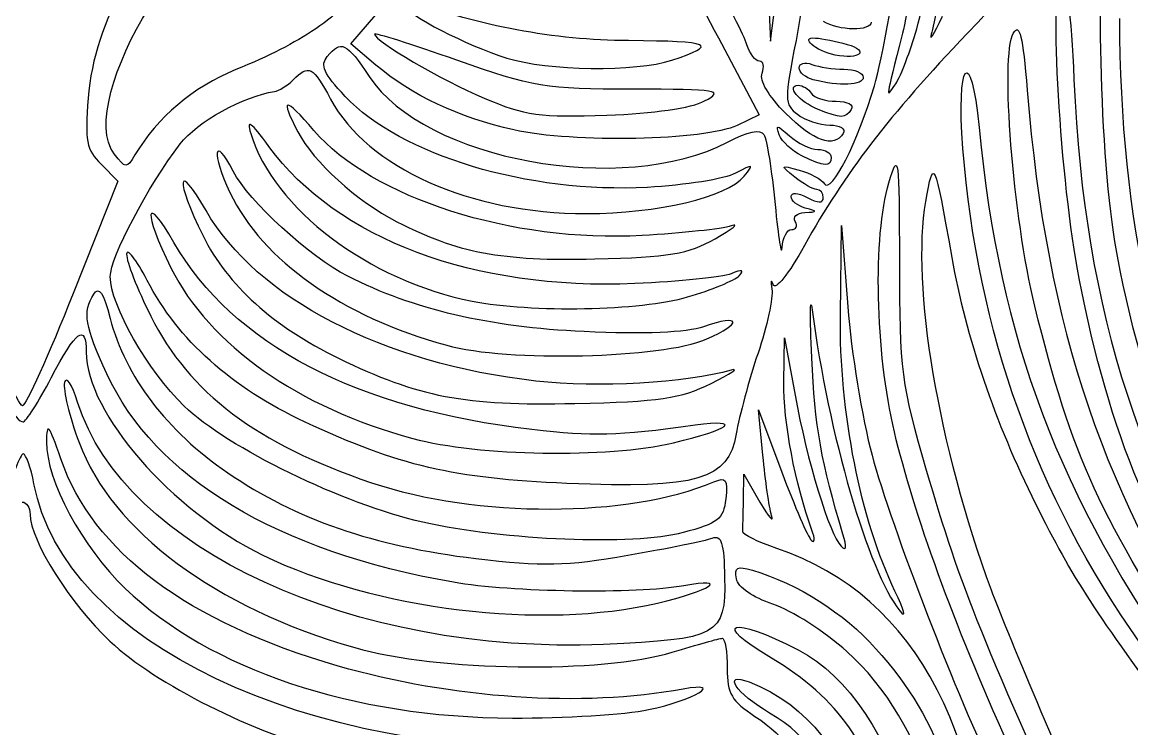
# Model space of a CAD drawing. Extents: x 0 to 150, y -1 to 211.
# Drawn here: x 74.93 to 111.58, y 86.72 to 110.04 of the extents above; entities that cross this region are included whole.
import ezdxf

# ---------------------------------------------------------------- set-up
doc = ezdxf.new("R2010")
doc.units = 0
doc.layers.get('0').update_dxf_attribs({"linetype": 'CONTINUOUS'})

msp = doc.modelspace()

# ---------------------------------------------------------------- linework, layer by layer
at = {"color": 7}
for points in [[(99.496163, 112.7208), (99.646637, 109.413508), (99.899618, 111.394219)], [(86.609436, 108.62791), (85.783592, 109.322812), (86.884761, 110.601191), (87.985931, 111.87957), (89.438385, 111.059857)], [(97.924099, 109.52245), (99.272304, 106.985559), (98.543983, 106.63459)], [(77.534222, 105.353281), (78.089641, 104.797863), (76.614917, 101.086415)], [(101.954341, 100.385454), (101.992004, 103.328092), (102.198752, 100.642745)], [(100.088502, 98.15816), (100.112367, 99.623925), (100.456053, 97.729924)], [(99.394502, 95.743832), (99.254212, 97.242675), (100.020803, 95.18355)], [(98.752806, 94.266112), (98.763892, 95.126008), (99.298202, 94.199967)]]:
    msp.add_lwpolyline(points, dxfattribs=at)
for points in [[(104.435767, 109.675187)], [(101.784412, 108.956573)], [(96.387118, 108.78816)], [(101.056808, 108.14069)], [(97.470918, 107.443021)], [(101.216174, 107.162698)], [(91.171644, 106.485706)], [(100.675369, 105.628501)], [(97.815662, 102.891939)], [(96.907744, 100.970863)], [(97.525557, 99.576131)], [(97.68337, 98.115197)], [(96.438797, 96.156576)], [(95.619827, 87.349052)]]:
    msp.add_lwpolyline(points, close=True, dxfattribs=at)
for points in [[(96.506914, 125.916976), (100.321168, 119.14079), (101.468267, 114.393168), (100.488242, 109.439038)], [(112.776564, 119.854252), (111.29051, 115.782368), (109.808944, 113.506099), (106.153151, 109.678092)], [(77.970115, 105.696488), (76.63007, 107.430271), (80.655139, 114.043717), (83.050399, 114.043717)], [(80.968818, 114.071543), (78.844121, 112.724099), (77.318521, 110.140829), (77.109476, 107.536594)], [(104.693844, 114.113159), (104.465824, 112.255956), (104.15732, 110.260175), (104.008277, 109.678092)], [(104.435767, 109.675187), (104.655982, 110.401193), (105.076503, 112.425255), (105.370257, 114.173103)], [(103.079455, 107.944597), (103.314511, 108.737426), (103.798695, 111.416333), (104.155417, 113.897722)], [(111.021947, 102.799563), (110.48483, 106.015766), (110.371686, 112.863754), (110.842727, 113.646842)], [(105.633938, 112.949614), (105.339396, 111.401971), (105.034154, 109.91369), (104.955623, 109.642323)], [(96.382726, 112.263851), (96.48897, 112.151372), (97.182585, 110.917741), (97.924099, 109.52245)], [(86.663273, 111.673987), (85.247377, 110.099171), (84.204929, 109.386695), (81.982694, 108.474989)], [(98.868571, 109.298309), (98.773213, 109.598751), (98.23654, 110.640548), (97.675959, 111.613413)], [(109.839228, 101.577608), (109.218762, 104.748857), (108.832023, 111.225476), (109.247781, 111.482428)], [(109.247781, 111.482428), (109.414601, 111.585528), (109.568327, 110.363706), (109.667297, 108.148086)], [(94.957387, 109.432373), (92.493957, 109.449597), (89.982418, 109.915611), (87.784239, 110.763341)], [(87.471459, 110.645316), (87.718469, 110.245647), (89.565416, 109.293205), (90.936495, 108.858452)], [(102.975037, 110.044926), (102.975037, 109.737001), (101.891891, 109.750505), (101.395199, 110.064611)], [(104.955623, 109.642323), (104.877089, 109.370953), (105.043113, 109.640471), (105.324563, 110.241072)], [(107.665004, 109.671377), (107.869876, 110.037462), (107.978157, 109.594923), (108.123453, 107.797711)], [(111.169074, 110.167404), (111.182436, 103.508289), (112.452428, 97.789423), (114.976074, 93.024127)], [(89.282849, 108.785393), (87.791261, 109.310144), (86.57087, 109.697597), (86.57087, 109.646397)], [(86.57087, 109.646397), (86.57087, 109.416874), (88.785348, 108.121995), (90.18687, 107.532006)], [(106.153151, 109.678092), (103.5606, 106.963414), (102.08128, 105.037557), (100.766692, 102.665715)], [(104.008277, 109.678092), (103.431224, 107.424413), (103.446874, 107.52963), (103.75246, 107.9583)], [(103.75246, 107.9583), (103.908064, 108.176581), (104.215554, 108.94918), (104.435767, 109.675187)], [(108.376993, 100.663444), (107.649581, 103.634574), (107.233392, 108.900127), (107.665004, 109.671377)], [(85.006852, 108.912634), (85.464602, 109.464192), (85.642429, 109.378488), (86.392713, 108.244733)], [(96.387118, 108.78816), (97.951176, 109.31108), (97.724934, 109.413021), (94.957387, 109.432373)], [(99.280395, 108.75205), (99.149249, 108.75205), (98.963927, 108.997866), (98.868571, 109.298309)], [(100.488242, 109.439038), (100.101157, 107.482272), (100.104006, 107.325549), (100.532618, 107.000056)], [(101.784412, 108.956573), (101.126285, 109.095151), (100.59479, 109.556645), (101.136183, 109.519426)], [(101.136183, 109.519426), (101.347188, 109.504927), (101.816284, 109.41054), (102.17862, 109.309688)], [(102.17862, 109.309688), (102.933312, 109.099633), (102.585332, 108.787927), (101.784412, 108.956573)], [(105.999637, 105.871497), (105.772138, 108.734704), (106.260493, 109.368114), (106.533582, 106.564041)], [(85.598781, 107.59208), (84.888514, 108.345182), (84.764859, 108.621049), (85.006852, 108.912634)], [(90.936495, 108.858452), (92.27697, 108.433402), (95.212792, 108.395542), (96.387118, 108.78816)], [(81.982694, 108.474989), (80.571541, 107.896041), (79.400942, 106.905301), (78.655614, 105.6591)], [(83.87779, 108.137838), (84.394567, 108.654615), (84.534057, 108.583275), (85.115662, 107.504764)], [(91.171644, 106.485706), (89.333591, 106.901813), (87.811287, 107.616617), (86.609436, 108.62791)], [(95.089668, 107.828654), (92.216679, 107.831035), (91.800423, 107.899692), (89.282849, 108.785393)], [(99.367062, 108.356511), (99.450544, 108.574057), (99.411544, 108.75205), (99.280395, 108.75205)], [(100.593787, 108.535179), (100.593787, 108.6856), (100.782117, 108.7364), (101.012302, 108.648071)], [(101.056808, 108.140691), (100.802146, 108.207239), (100.593787, 108.384761), (100.593787, 108.535179)], [(101.012302, 108.648071), (101.242484, 108.55974), (101.718734, 108.487472), (102.070636, 108.487472)], [(102.070636, 108.487472), (102.422534, 108.487472), (102.710454, 108.368409), (102.710454, 108.222889)], [(83.263579, 107.751647), (83.409099, 107.771755), (83.685494, 107.945544), (83.87779, 108.137838)], [(86.392713, 108.244733), (88.222381, 105.479919), (94.770268, 104.281047), (98.220133, 106.079216)], [(100.142659, 107.033594), (99.582457, 107.593797), (99.275376, 108.117579), (99.367062, 108.356511)], [(102.710454, 108.222889), (102.710454, 107.956331), (101.913806, 107.916731), (101.056808, 108.14069)], [(109.667297, 108.148086), (110.013528, 100.396945), (111.872615, 94.702971), (116.127967, 88.360472)], [(80.147745, 106.026117), (80.689892, 106.738476), (82.271963, 107.614617), (83.263579, 107.751647)], [(97.470918, 107.443021), (98.129013, 107.796224), (97.943831, 107.826215), (95.089668, 107.828654)], [(101.216174, 107.162698), (100.590279, 107.415314), (100.144149, 107.9583), (100.562558, 107.9583)], [(100.562558, 107.9583), (100.708079, 107.9583), (100.900725, 107.839237), (100.990662, 107.693717)], [(101.427889, 104.707616), (101.649175, 104.36289), (102.528539, 106.086397), (103.079455, 107.944597)], [(108.123453, 107.797711), (108.759863, 99.925767), (110.689538, 94.244864), (114.696245, 88.4476)], [(77.109476, 107.536594), (76.996793, 106.132786), (77.05526, 105.832243), (77.534222, 105.353281)], [(84.568395, 106.463656), (83.600221, 107.594749), (83.428044, 107.581893), (84.034754, 106.423807)], [(85.115662, 107.504764), (86.342924, 105.228961), (89.70382, 103.724967), (93.562175, 103.724967)], [(95.582848, 104.589662), (91.641523, 104.378247), (87.437479, 105.642492), (85.598781, 107.59208)], [(90.18687, 107.532006), (91.534559, 106.964676), (92.048941, 106.893566), (94.243787, 106.971166)], [(94.243787, 106.971166), (95.771433, 107.025175), (97.037221, 107.210254), (97.470918, 107.443021)], [(100.990662, 107.693717), (101.080599, 107.548196), (101.451839, 107.429133), (101.815641, 107.429133)], [(101.815641, 107.429133), (102.18924, 107.429133), (102.405937, 107.313989), (102.313579, 107.16455)], [(102.048995, 106.3708), (101.741272, 105.872891), (101.06996, 106.106293), (100.142659, 107.033594)], [(102.313579, 107.16455), (102.122097, 106.854726), (101.980241, 106.854495), (101.216174, 107.162698)], [(83.082619, 105.935042), (82.481616, 106.752948), (82.327679, 106.863877), (82.477904, 106.3708)], [(99.936377, 106.323365), (99.801632, 106.674502), (99.853112, 106.669366), (100.272506, 106.289819)], [(100.532618, 107.000056), (100.784541, 106.808741), (101.26558, 106.648427), (101.60159, 106.643797)], [(101.60159, 106.643797), (101.939945, 106.63914), (102.13956, 106.517337), (102.048995, 106.3708)], [(81.90084, 105.124893), (81.262598, 106.359113), (81.162935, 105.719716), (81.791246, 104.421797)], [(82.477904, 106.3708), (83.23617, 103.881949), (86.375005, 101.50561), (89.792514, 100.833071)], [(84.034754, 106.423807), (84.558733, 105.423637), (85.970822, 104.140349), (87.301102, 103.455393)], [(95.40281, 102.999778), (91.108713, 102.755872), (86.473705, 104.237732), (84.568395, 106.463656)], [(98.543983, 106.63459), (97.504483, 106.133667), (93.11798, 106.045082), (91.171644, 106.485706)], [(98.220133, 106.079216), (98.912214, 106.439949), (99.309177, 106.522869), (99.427498, 106.331422)], [(99.427498, 106.331422), (99.524452, 106.174545), (99.690814, 105.136966), (99.797193, 104.025684)], [(100.675369, 105.628501), (100.356435, 105.782623), (100.02389, 106.095311), (99.936377, 106.323365)], [(100.272506, 106.289819), (100.544887, 106.043317), (100.96673, 105.841633), (101.209933, 105.841633)], [(106.533582, 106.564041), (107.217181, 99.544857), (109.144972, 94.445992), (113.414048, 88.365724)], [(77.83962, 101.644257), (77.83962, 102.265797), (79.084353, 104.62886), (80.147745, 106.026117)], [(95.169829, 101.412445), (89.853373, 101.183736), (85.330353, 102.876088), (83.082619, 105.935042)], [(78.655614, 105.6591), (78.381431, 105.200667), (78.352102, 105.202265), (77.970115, 105.696488)], [(101.65212, 105.57705), (101.65212, 105.252824), (101.428394, 105.264609), (100.675369, 105.628501)], [(101.209933, 105.841633), (101.453135, 105.841633), (101.65212, 105.722571), (101.65212, 105.57705)], [(103.556686, 104.741017), (103.876877, 105.808738), (103.901097, 105.622979), (103.901661, 102.095184)], [(104.776349, 104.121842), (105.032522, 105.595341), (105.053604, 105.549761), (105.633041, 102.269758)], [(111.835594, 89.569758), (108.430515, 94.388241), (106.478893, 99.839759), (105.999637, 105.871497)], [(81.00369, 103.823968), (80.043121, 105.498741), (79.969013, 104.863445), (80.905683, 102.983792)], [(98.776144, 104.959745), (99.107162, 105.361018), (99.082643, 105.369286), (98.493265, 105.055133)], [(100.445919, 104.929292), (99.95259, 105.323666), (99.958424, 105.332699), (100.593787, 105.158215)], [(85.684672, 101.656904), (84.39563, 102.3127), (82.417568, 104.125652), (81.90084, 105.124893)], [(93.562175, 103.724967), (95.925005, 103.724967), (98.20248, 104.26432), (98.776144, 104.959745)], [(98.493265, 105.055133), (98.138342, 104.865948), (96.828655, 104.656488), (95.582848, 104.589662)], [(101.173523, 104.518717), (101.055816, 104.518717), (100.728394, 104.703475), (100.445919, 104.929292)], [(100.593787, 105.158215), (100.957589, 105.058305), (101.332935, 104.855537), (101.427889, 104.707616)], [(101.387532, 104.24482), (101.387537, 104.395466), (101.291231, 104.518717), (101.173523, 104.518717)], [(103.738651, 96.513055), (103.108628, 99.165788), (103.02457, 102.96661), (103.556686, 104.741017)], [(79.943706, 102.768524), (78.985803, 104.438635), (78.91091, 103.804646), (79.844736, 101.930703)], [(81.791246, 104.421797), (82.887442, 102.157363), (85.459911, 100.344213), (88.95212, 99.374616)], [(100.329198, 104.282843), (100.329198, 104.436206), (100.539473, 104.424797), (100.858365, 104.254133)], [(100.792219, 103.907352), (100.537558, 103.9739), (100.329198, 104.142873), (100.329198, 104.282843)], [(100.858365, 104.254133), (101.217137, 104.062125), (101.387532, 104.059127), (101.387532, 104.24482)], [(106.941882, 91.28955), (105.190216, 96.037217), (104.294046, 101.347648), (104.776349, 104.121842)], [(91.89866, 98.194376), (86.847881, 98.768286), (82.663205, 100.93057), (81.00369, 103.823968)], [(99.797193, 104.025684), (99.903568, 102.914405), (100.007259, 102.273066), (100.027613, 102.600487)], [(100.461495, 103.460383), (100.371558, 103.605904), (100.513359, 103.738778), (100.776609, 103.755658)], [(100.776609, 103.755658), (101.218952, 103.784024), (101.220135, 103.795526), (100.792219, 103.907352)], [(87.301102, 103.455393), (89.295073, 102.428704), (90.759518, 102.153432), (93.846912, 102.224972)], [(97.815662, 102.891939), (98.397745, 103.221679), (98.63587, 103.411671), (98.344829, 103.314148)], [(100.344819, 103.1958), (100.498929, 103.1958), (100.551432, 103.314862), (100.461495, 103.460383)], [(80.905683, 102.983792), (81.719714, 101.350244), (83.207212, 100.009605), (85.380245, 98.950997)], [(98.344829, 103.314148), (98.053787, 103.216623), (96.729878, 103.075158), (95.40281, 102.999778)], [(100.027613, 102.600487), (100.047959, 102.927909), (100.19071, 103.1958), (100.344819, 103.1958)], [(91.762456, 96.593223), (86.007366, 97.249665), (81.868835, 99.412047), (79.943706, 102.768524)], [(93.846912, 102.224972), (96.305404, 102.281942), (96.921664, 102.385506), (97.815662, 102.891939)], [(100.766692, 102.665715), (100.253311, 101.739449), (99.798658, 101.173693), (99.731372, 101.377395)], [(117.10497, 87.989913), (113.901207, 92.748206), (111.877919, 97.674078), (111.021947, 102.799563)], [(78.381106, 102.378163), (78.374333, 102.146746), (78.73411, 101.226324), (79.180619, 100.332783)], [(79.060072, 101.517685), (78.693417, 102.222366), (78.387882, 102.609584), (78.381106, 102.378163)], [(105.633041, 102.269758), (106.095789, 99.650285), (107.058915, 96.821874), (108.402112, 94.137837)], [(79.844736, 101.930703), (81.109799, 99.392055), (84.048015, 97.320343), (87.830054, 96.300324)], [(98.609412, 101.671263), (98.79339, 101.865615), (98.712785, 101.886105), (98.344829, 101.738517)], [(103.901661, 102.095184), (103.90219, 98.569971), (103.965293, 98.085315), (104.791383, 95.2583)], [(80.286003, 97.364947), (79.075179, 98.53753), (77.83962, 100.698824), (77.83962, 101.644257)], [(84.274962, 96.841778), (81.826052, 97.985001), (80.086705, 99.544576), (79.060072, 101.517685)], [(93.48941, 99.826453), (90.339074, 99.970235), (87.85474, 100.552888), (85.684672, 101.656904)], [(98.344829, 101.738517), (98.053787, 101.621778), (96.625037, 101.475048), (95.169829, 101.412445)], [(96.907744, 100.970863), (97.698139, 101.202355), (98.463891, 101.517535), (98.609412, 101.671263)], [(99.731372, 101.377395), (99.665388, 101.577153), (99.648121, 101.511489), (99.693002, 101.231478)], [(115.219604, 88.643717), (112.278472, 92.976171), (110.850516, 96.408835), (109.839228, 101.577608)], [(77.292068, 101.058443), (77.466796, 101.334514), (77.611552, 101.123271), (77.835995, 100.264693)], [(99.693002, 101.231478), (99.737884, 100.951464), (99.530913, 99.99898), (99.233072, 99.114845)], [(74.937149, 97.374967), (74.825474, 97.374967), (74.058465, 99.03668), (73.232685, 101.067664)], [(76.614917, 101.086415), (75.803818, 99.045117), (75.048824, 97.374967), (74.937149, 97.374967)], [(77.725482, 98.4333), (76.999116, 100.000541), (76.921199, 100.472478), (77.292068, 101.058443)], [(89.792514, 100.833071), (91.748457, 100.448158), (95.36198, 100.518137), (96.907744, 100.970863)], [(101.008199, 98.962467), (100.948112, 100.344915), (100.953499, 101.05929), (101.020158, 100.549967)], [(97.525557, 99.576131), (98.746799, 100.110142), (98.678354, 100.420241), (97.434919, 99.986777)], [(101.020158, 100.549967), (101.5585, 96.437365), (102.873794, 91.918425), (103.912347, 90.613299)], [(102.198752, 100.642745), (102.312465, 99.165807), (102.672277, 96.963151), (102.998336, 95.747954)], [(113.946726, 88.511425), (110.538427, 93.643672), (109.587866, 95.717601), (108.376993, 100.663444)], [(75.888948, 98.300379), (76.706902, 99.865796), (77.045862, 100.113759), (77.045862, 99.146707)], [(77.835995, 100.264693), (78.33964, 98.338058), (79.707698, 96.542778), (81.719907, 95.167897)], [(79.180619, 100.332783), (80.441834, 97.808867), (82.690592, 96.113809), (86.467643, 94.839994)], [(103.755635, 91.261856), (102.625612, 93.583546), (101.913452, 97.190663), (101.954341, 100.385454)], [(73.177331, 99.749536), (74.219565, 97.685278), (74.735058, 96.8458), (74.960403, 96.8458)], [(97.434919, 99.986777), (96.879706, 99.793229), (95.471284, 99.735997), (93.48941, 99.826453)], [(88.95212, 99.374616), (90.939988, 98.822693), (96.078717, 98.943475), (97.525557, 99.576131)], [(77.045862, 99.146707), (77.045862, 97.150994), (79.870361, 93.908621), (82.882288, 92.446806)], [(85.380245, 98.950997), (88.026827, 97.661693), (89.515347, 97.376387), (93.185454, 97.454961)], [(99.233072, 99.114845), (98.935228, 98.230711), (98.610388, 97.031061), (98.511207, 96.448959)], [(102.038595, 93.141633), (101.331149, 95.456383), (101.105076, 96.733495), (101.008199, 98.962467)], [(97.68337, 98.115197), (98.338214, 98.439383), (98.638516, 98.63691), (98.35071, 98.554143)], [(74.960403, 96.8458), (75.053082, 96.8458), (75.470925, 97.500361), (75.888948, 98.300379)], [(76.760332, 97.494376), (76.572216, 98.091654), (76.380049, 98.378783), (76.325989, 98.143356)], [(89.171785, 91.551032), (83.359294, 92.566019), (79.318829, 94.99541), (77.725482, 98.4333)], [(98.35071, 98.554143), (96.861434, 98.125859), (93.936836, 97.962784), (91.89866, 98.194376)], [(76.325989, 98.143356), (76.27266, 97.911126), (76.490661, 97.021846), (76.810431, 96.167181)], [(93.185454, 97.454961), (95.981816, 97.514828), (96.676681, 97.616825), (97.68337, 98.115197)], [(101.013921, 93.273925), (100.457026, 94.798097), (100.067274, 96.855142), (100.088502, 98.15816)], [(94.125481, 89.502734), (85.90113, 89.151571), (78.283837, 92.657136), (76.760332, 97.494376)], [(100.456053, 97.729924), (100.847567, 95.572345), (101.59184, 93.13599), (101.978955, 92.744758)], [(88.15837, 93.535627), (85.556183, 94.118388), (81.703034, 95.992656), (80.286003, 97.364947)], [(76.208565, 95.623107), (75.809287, 96.778292), (75.739337, 96.861048), (75.734175, 96.184342)], [(92.92087, 94.817451), (89.174526, 94.972397), (87.378691, 95.39287), (84.274962, 96.841778)], [(96.438797, 96.156576), (98.330157, 96.601608), (98.765019, 96.952364), (97.154204, 96.733611)], [(97.154204, 96.733611), (94.521644, 96.376106), (93.824975, 96.357967), (91.762456, 96.593223)], [(98.511207, 96.448959), (98.252375, 94.929891), (97.253147, 94.63827), (92.92087, 94.817451)], [(107.493686, 86.198559), (105.704513, 90.175048), (104.379556, 93.814495), (103.738651, 96.513055)], [(75.734175, 96.184342), (75.724544, 94.922425), (76.914825, 92.708166), (78.332949, 91.349851)], [(76.810431, 96.167181), (77.905491, 93.240368), (81.307956, 90.710901), (85.921337, 89.393927)], [(87.830054, 96.300324), (90.005831, 95.713513), (94.254325, 95.642573), (96.438797, 96.156576)], [(74.965904, 95.787094), (74.872958, 95.786892), (74.582417, 95.056859), (74.32026, 94.164796)], [(75.319316, 94.804418), (75.217885, 95.345091), (75.058849, 95.787297), (74.965904, 95.787094)], [(99.683652, 93.759457), (99.601779, 94.026501), (99.471663, 94.919469), (99.394502, 95.743832)], [(102.998336, 95.747954), (103.630889, 93.390479), (105.899651, 87.525654), (107.080606, 85.195153)], [(85.365651, 88.787655), (80.384584, 90.231113), (77.268194, 92.557391), (76.208565, 95.623107)], [(81.719907, 95.167897), (83.9816, 93.622551), (86.527595, 92.743107), (89.914045, 92.337459)], [(97.770603, 94.863224), (98.183864, 95.036772), (98.241945, 94.954717), (98.167478, 94.302519)], [(100.020803, 95.18355), (100.442427, 94.05103), (100.881865, 93.038999), (100.997332, 92.934592)], [(104.791383, 95.2583), (105.947771, 91.300954), (106.566348, 89.771209), (110.552849, 81.010141)], [(93.710763, 86.03634), (84.246424, 85.787995), (76.3001, 89.576383), (75.319316, 94.804418)], [(86.467643, 94.839994), (89.937979, 93.66962), (94.95286, 93.679923), (97.770603, 94.863224)], [(74.929204, 94.199967), (75.074724, 94.199967), (75.193787, 94.017415), (75.193787, 93.794297)], [(98.167478, 94.302519), (98.090723, 93.630287), (97.921339, 93.496903), (96.757329, 93.192071)], [(98.726823, 93.229893), (98.735026, 93.326871), (98.746694, 93.79317), (98.752806, 94.266112)], [(99.298202, 94.199967), (99.592072, 93.690644), (99.765525, 93.492415), (99.683652, 93.759457)], [(108.402112, 94.137837), (109.663434, 91.617408), (110.309411, 90.620117), (113.212962, 86.71061)], [(75.193787, 93.794297), (75.193787, 92.938986), (76.520799, 90.828963), (77.82727, 89.606914)], [(96.757329, 93.192071), (95.093398, 92.756321), (90.887934, 92.924342), (88.15837, 93.535627)], [(97.722087, 93.010045), (98.025127, 93.126332), (98.109839, 92.852838), (98.131339, 91.688788)], [(99.849879, 92.668908), (99.224013, 92.880471), (98.718637, 93.132915), (98.726823, 93.229893)], [(100.997332, 92.934592), (101.112799, 92.830184), (101.120268, 92.982883), (101.013921, 93.273925)], [(101.978955, 92.744758), (102.151873, 92.569998), (102.172122, 92.704735), (102.038595, 93.141633)], [(94.931971, 92.444115), (96.256356, 92.674723), (97.51191, 92.929393), (97.722087, 93.010045)], [(82.882288, 92.446806), (86.594471, 90.645123), (92.122657, 89.973841), (95.909622, 90.86491)], [(89.914045, 92.337459), (92.11677, 92.073603), (92.899706, 92.090245), (94.931971, 92.444115)], [(106.939199, 78.931434), (106.950179, 86.389752), (104.525397, 91.088427), (99.849879, 92.668908)], [(98.518951, 91.667753), (98.445812, 92.045012), (98.547177, 92.09891), (99.048118, 91.949138)], [(98.131339, 91.688788), (98.166261, 89.797882), (97.922506, 89.66486), (94.125481, 89.502734)], [(95.909622, 90.86491), (97.667413, 91.278514), (98.336079, 91.718577), (96.778035, 91.436428)], [(99.727393, 90.828574), (99.064202, 91.049565), (98.572616, 91.390936), (98.518951, 91.667753)], [(99.048118, 91.949138), (100.552874, 91.499243), (102.065138, 90.540755), (103.11824, 89.36945)], [(78.332949, 91.349851), (81.131989, 88.668865), (85.84488, 87.091401), (91.12191, 87.069226)], [(96.778035, 91.436428), (95.229688, 91.156039), (91.075343, 91.218631), (89.171785, 91.551032)], [(103.912347, 90.613299), (104.14358, 90.322712), (104.075399, 90.604885), (103.755635, 91.261856)], [(110.915834, 81.896842), (109.18653, 85.825904), (107.398251, 90.052623), (106.941882, 91.28955)], [(102.171611, 89.263633), (101.442179, 89.919455), (100.342279, 90.623678), (99.727393, 90.828574)], [(99.675744, 89.049892), (97.641839, 90.24184), (98.353322, 90.463764), (100.556306, 89.324556)], [(77.82727, 89.606914), (79.348777, 88.183723), (82.54206, 86.578533), (85.247954, 85.876709)], [(96.401176, 89.245646), (97.223937, 89.49667), (97.968078, 89.70205), (98.054821, 89.70205)], [(98.054821, 89.70205), (98.141565, 89.70205), (98.214011, 89.255566), (98.215812, 88.709862)], [(85.921337, 89.393927), (88.65992, 88.612149), (94.073721, 88.53555), (96.401176, 89.245646)], [(100.556306, 89.324556), (103.8977, 87.596655), (105.803189, 81.137943), (104.816243, 74.885383)], [(105.792717, 77.531217), (106.084965, 82.657765), (104.766073, 86.930989), (102.171611, 89.263633)], [(103.11824, 89.36945), (105.333043, 86.906058), (106.108521, 84.487816), (106.320593, 79.3833)], [(96.757329, 88.024134), (93.443102, 87.413841), (89.102467, 87.704769), (85.365651, 88.787655)], [(98.215812, 88.709862), (98.218591, 87.870644), (98.360063, 87.626365), (99.133477, 87.125421)], [(103.207878, 84.013508), (103.187902, 85.875252), (101.858625, 87.770639), (99.675744, 89.049892)], [(99.611302, 87.235575), (98.498665, 87.887622), (98.028757, 88.605312), (98.940141, 88.26064)], [(95.619827, 87.349052), (97.120527, 87.662486), (98.167423, 88.283796), (96.757329, 88.024134)], [(98.940141, 88.26064), (100.88123, 87.526545), (102.283051, 85.70101), (102.283051, 83.907297)], [(91.12191, 87.069226), (92.824617, 87.062082), (94.84868, 87.187992), (95.619827, 87.349052)], [(101.500249, 83.77392), (101.525279, 85.496159), (101.029691, 86.404344), (99.611302, 87.235575)], [(99.133477, 87.125421), (101.229919, 85.767548), (101.364291, 83.598785), (99.570178, 80.077075)]]:
    msp.add_open_spline(points, degree=3, dxfattribs=at)

doc.saveas('drawing.dxf')
